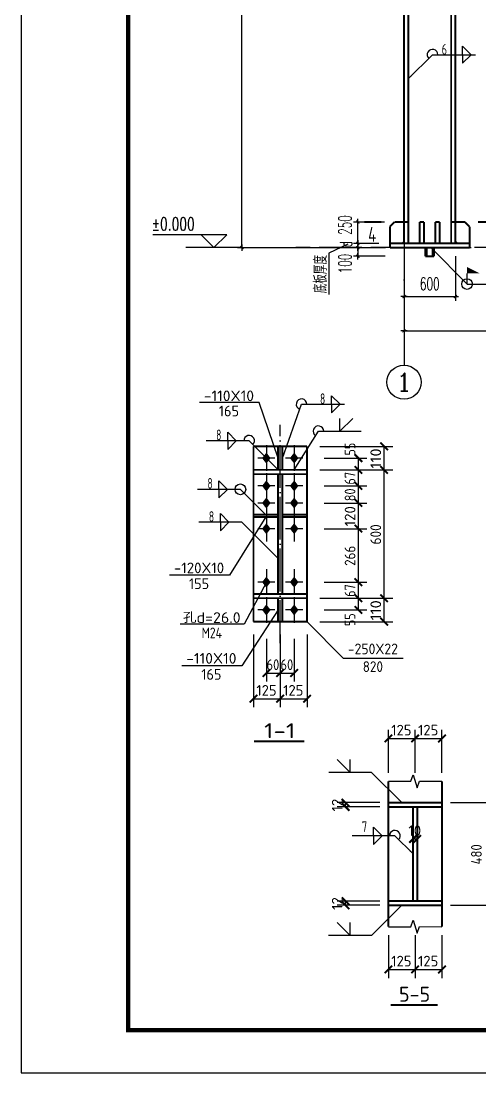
# Model space of a CAD drawing. Extents: x 14207793 to 14719554, y -1675802 to -1228715.
# Drawn here: x 14334617 to 14345333, y -1362692 to -1338099 of the extents above; entities that cross this region are included whole.
import ezdxf
from ezdxf.enums import TextEntityAlignment as Align

# ---------------------------------------------------------------- set-up
doc = ezdxf.new("R2010")
doc.units = 0
doc.header["$LTSCALE"] = 500
doc.header["$MEASUREMENT"] = 0
doc.linetypes.add('DOTE', pattern=[2.42, 2, -0.2, 0.02, -0.2])
doc.layers.get('0').update_dxf_attribs({"linetype": 'CONTINUOUS'})
doc.layers.get('DEFPOINTS').update_dxf_attribs({"color": 140, "linetype": 'CONTINUOUS'})
for name, color, linetype in [('10', 1, 'CONTINUOUS'), ('116', 1, 'CONTINUOUS'), ('14', 2, 'CONTINUOUS'), ('20', 2, 'CONTINUOUS'), ('AXIS', 3, 'CONTINUOUS'), ('AXIS_TEXT', 7, 'CONTINUOUS'), ('DIM_ELEV', 3, 'CONTINUOUS'), ('DOTE', 8, 'DOTE'), ('NOTE', 70, 'CONTINUOUS'), ('PUB_TEXT', 6, 'CONTINUOUS'), ('PUB_TITLE', 4, 'CONTINUOUS'), ('尺寸标注', 253, 'CONTINUOUS'), ('柱子', 3, 'CONTINUOUS'), ('焊缝标注', 253, 'CONTINUOUS'), ('编号标注', 253, 'CONTINUOUS'), ('螺栓孔标注', 7, 'CONTINUOUS'), ('钢板标注', 253, 'CONTINUOUS')]:
    doc.layers.add(name, color=color, linetype=linetype)
doc.styles.add('_TCH_AXIS', font='COMPLEX', dxfattribs={"bigfont": 'GBCBIG'})
doc.styles.add('_TCH_DIM', font='SIMPLEX', dxfattribs={"bigfont": 'GBCBIG'})
doc.styles.add('DIM_FONT', font='SIMPLEX.shx', dxfattribs={"width": 0.6})
doc.styles.get("Standard").update_dxf_attribs({"font": 'SYSZ.shx', "width": 0.75, "bigfont": 'SYFS.shx'})
doc.styles.add('TSSD_REIN', font='Tssdeng.shx', dxfattribs={"width": 0.65, "bigfont": 'hztxt.shx'})
doc.dimstyles.new('DIMN$0', dxfattribs={"dimtxt": 250, "dimasz": 0.8, "dimexe": 250, "dimexo": 300, "dimgap": 150, "dimtad": 1, "dimdec": 0, "dimzin": 0, "dimdsep": 46, "dimtxsty": 'DIM_FONT', "dimblk": '_DIMX', "dimcen": 0.09, "dimclrt": 7, "dimadec": 0, "dimazin": 0, "dimtfac": 1, "dimtdec": 0, "dimtix": 1, "dimtmove": 2, "dimatfit": 3, "dimldrblk": '_DIMX', "dimfxl": 0, "dimtolj": 1, "dimtzin": 0, "dimarcsym": 0})

# ---------------------------------------------------------------- blocks, each defined once
blk = doc.blocks.new('_DIMX')
blk.add_line((-150, 0), (150, 0))
at = {"const_width": 50}
blk.add_lwpolyline([(-70, -70), (70, 70)], dxfattribs=at)
blk = doc.blocks.new('*D1143')
at = {"layer": 'AXIS', "color": 3, "lineweight": -2}
for p, q in [((14342160, -1331798), (14339675, -1331798)), ((14339775, -1343397), (14339775, -1331798)), ((14342388, -1343398), (14339675, -1343398))]:
    blk.add_line(p, q, dxfattribs=at)
at = {"layer": 'DEFPOINTS', "color": 0}
for p in [(14339775, -1331798), (14342460, -1331798), (14342688, -1343398)]:
    blk.add_point(p, dxfattribs=at)
at = {"layer": 'AXIS', "color": 3, "lineweight": -2, "xscale": 0.5, "yscale": 0.5, "zscale": 0.5}
for p, rotation in [((14339775, -1331798), 90), ((14339775, -1343398), 270)]:
    blk.add_blockref('_DIMX', p, dxfattribs=dict(at, rotation=rotation))
at = {"layer": 'AXIS', "color": 7, "insert": (14339475, -1337598), "char_height": 300, "attachment_point": 5, "rotation": 90, "style": 'DIM_FONT'}
blk.add_mtext('\\A1;6500', dxfattribs=at)
blk = doc.blocks.new('*D1145')
at = {"layer": 'AXIS', "color": 3, "lineweight": -2}
for p, q in [((14343560, -1343677), (14343560, -1345443)), ((14376458, -1343698), (14376458, -1345443)), ((14343560, -1345343), (14376458, -1345343))]:
    blk.add_line(p, q, dxfattribs=at)
at = {"layer": 'DEFPOINTS', "color": 0}
for p in [(14343560, -1343377), (14376458, -1343398), (14376458, -1345343)]:
    blk.add_point(p, dxfattribs=at)
at = {"layer": 'AXIS', "color": 3, "lineweight": -2, "xscale": 0.5, "yscale": 0.5, "zscale": 0.5, "rotation": 180}
blk.add_blockref('_DIMX', (14343560, -1345343), dxfattribs=at)
at = {"layer": 'AXIS', "color": 3, "lineweight": -2, "xscale": 0.5, "yscale": 0.5, "zscale": 0.5}
blk.add_blockref('_DIMX', (14376458, -1345343), dxfattribs=at)
at = {"layer": 'AXIS', "color": 7, "insert": (14360009, -1345043), "char_height": 300, "attachment_point": 5, "style": 'DIM_FONT'}
blk.add_mtext('\\A1;30000', dxfattribs=at)
blk = doc.blocks.new('*D1146')
at = {"layer": 'AXIS', "color": 3, "lineweight": -2}
for p, q in [((14343560, -1343667), (14343560, -1344643)), ((14344760, -1343598), (14344760, -1344643)), ((14343560, -1344543), (14344759, -1344543))]:
    blk.add_line(p, q, dxfattribs=at)
at = {"layer": 'DEFPOINTS', "color": 0}
for p in [(14343560, -1343367, 200), (14344760, -1343298), (14344760, -1344543)]:
    blk.add_point(p, dxfattribs=at)
at = {"layer": 'AXIS', "color": 3, "lineweight": -2, "xscale": 0.5, "yscale": 0.5, "zscale": 0.5, "rotation": 180}
blk.add_blockref('_DIMX', (14343560, -1344543), dxfattribs=at)
at = {"layer": 'AXIS', "color": 3, "lineweight": -2, "xscale": 0.5, "yscale": 0.5, "zscale": 0.5}
blk.add_blockref('_DIMX', (14344760, -1344543), dxfattribs=at)
at = {"layer": 'AXIS', "color": 7, "insert": (14344160, -1344243), "char_height": 300, "attachment_point": 5, "style": 'DIM_FONT'}
blk.add_mtext('\\A1;600', dxfattribs=at)
blk = doc.blocks.new('*D1151')
at = {"layer": 'AXIS', "color": 3, "lineweight": -2}
for p, q in [((14343102, -1342798), (14342382, -1342798)), ((14342482, -1343297), (14342482, -1342798)), ((14342972, -1343298), (14342382, -1343298))]:
    blk.add_line(p, q, dxfattribs=at)
at = {"layer": 'DEFPOINTS', "color": 0}
for p in [(14342482, -1342798), (14343402, -1342798), (14343272, -1343298)]:
    blk.add_point(p, dxfattribs=at)
at = {"layer": 'AXIS', "color": 3, "lineweight": -2, "xscale": 0.5, "yscale": 0.5, "zscale": 0.5}
for p, rotation in [((14342482, -1342798), 90), ((14342482, -1343298), 270)]:
    blk.add_blockref('_DIMX', p, dxfattribs=dict(at, rotation=rotation))
at = {"layer": 'AXIS', "color": 7, "insert": (14342182, -1342868), "char_height": 300, "attachment_point": 5, "rotation": 90, "style": 'DIM_FONT'}
blk.add_mtext('\\A1;250', dxfattribs=at)
blk = doc.blocks.new('*D1152')
at = {"layer": 'AXIS', "color": 3, "lineweight": -2}
for p, q in [((14342972, -1343298), (14342382, -1343298)), ((14342972, -1343398), (14342382, -1343398)), ((14342482, -1343297), (14342482, -1343297)), ((14342482, -1343298), (14342482, -1343398)), ((14342482, -1343398), (14342482, -1343399))]:
    blk.add_line(p, q, dxfattribs=at)
at = {"layer": 'DEFPOINTS', "color": 0}
for p in [(14342482, -1343398), (14343272, -1343298), (14343272, -1343398)]:
    blk.add_point(p, dxfattribs=at)
at = {"layer": 'AXIS', "color": 3, "lineweight": -2, "xscale": 0.5, "yscale": 0.5, "zscale": 0.5}
for p, rotation in [((14342482, -1343298), 270), ((14342482, -1343398), 90)]:
    blk.add_blockref('_DIMX', p, dxfattribs=dict(at, rotation=rotation))
at = {"layer": 'AXIS', "color": 7, "insert": (14342207, -1343316), "char_height": 300, "attachment_point": 5, "rotation": 90, "style": 'TSSD_REIN'}
blk.add_mtext('\\A1;d', dxfattribs=at)
blk = doc.blocks.new('*D1153')
at = {"layer": 'AXIS', "color": 3, "lineweight": -2}
for p, q in [((14343130, -1343398), (14342382, -1343398)), ((14342482, -1343397), (14342482, -1343397)), ((14342482, -1343398), (14342482, -1343598)), ((14343122, -1343598), (14342382, -1343598)), ((14342482, -1343598), (14342482, -1343599))]:
    blk.add_line(p, q, dxfattribs=at)
at = {"layer": 'DEFPOINTS', "color": 0}
for p in [(14343430, -1343398, -1186), (14342482, -1343598), (14343422, -1343598, -1186)]:
    blk.add_point(p, dxfattribs=at)
at = {"layer": 'AXIS', "color": 3, "lineweight": -2, "xscale": 0.5, "yscale": 0.5, "zscale": 0.5}
for p, rotation in [((14342482, -1343398), 270), ((14342482, -1343598), 90)]:
    blk.add_blockref('_DIMX', p, dxfattribs=dict(at, rotation=rotation))
at = {"layer": 'AXIS', "color": 7, "insert": (14342182, -1343770), "char_height": 300, "attachment_point": 5, "rotation": 90, "style": 'DIM_FONT'}
blk.add_mtext('\\A1;100', dxfattribs=at)

msp = doc.modelspace()

# ---------------------------------------------------------------- linework, layer by layer
at = {"layer": '10', "color": 253}
for p, q in [((14340345, -1348017.5), (14340345, -1348617.5)), ((14340995, -1348017.5), (14340995, -1348617.5)), ((14340545, -1348317.5), (14340145, -1348317.5)), ((14341195, -1348317.5), (14340795, -1348317.5)), ((14340345, -1348667.5), (14340345, -1349267.5)), ((14340995, -1348667.5), (14340995, -1349267.5)), ((14340545, -1348967.5), (14340145, -1348967.5)), ((14340345, -1349067.5), (14340345, -1349667.5)), ((14341195, -1348967.5), (14340795, -1348967.5)), ((14340995, -1349067.5), (14340995, -1349667.5)), ((14340545, -1349367.5), (14340145, -1349367.5)), ((14341195, -1349367.5), (14340795, -1349367.5)), ((14340345, -1349667.5), (14340345, -1350267.5)), ((14340995, -1349667.5), (14340995, -1350267.5)), ((14340545, -1349967.5), (14340145, -1349967.5)), ((14341195, -1349967.5), (14340795, -1349967.5)), ((14340345, -1350917.5), (14340345, -1351517.5)), ((14340995, -1350917.5), (14340995, -1351517.5)), ((14340545, -1351217.5), (14340145, -1351217.5)), ((14341195, -1351217.5), (14340795, -1351217.5)), ((14340345, -1351567.5), (14340345, -1352167.5)), ((14340995, -1351567.5), (14340995, -1352167.5)), ((14340545, -1351867.5), (14340145, -1351867.5)), ((14341195, -1351867.5), (14340795, -1351867.5))]:
    msp.add_line(p, q, dxfattribs=at)
at = {"layer": '10', "const_width": 45}
for points in [[(14342630, -1342797.54), (14343030, -1342797.54)], [(14345690, -1342797.54), (14345290, -1342797.54)], [(14340057.5, -1354937.5), (14341235, -1354937.5)], [(14343247.5, -1361102.5), (14344347.5, -1361102.5)]]:
    msp.add_lwpolyline(points, dxfattribs=at)
at = {"layer": '10', "color": 3, "const_width": 45}
for points in [[(14340045, -1348592.5), (14340045, -1348692.5)], [(14341295, -1348592.5), (14340045, -1348592.5)], [(14340045, -1348692.5), (14341295, -1348692.5)], [(14340620, -1351492.5), (14340620, -1348692.5)], [(14340720, -1351492.5), (14340720, -1348692.5)], [(14341295, -1348692.5), (14341295, -1348592.5)], [(14340045, -1351492.5), (14340045, -1351592.5)], [(14341295, -1351492.5), (14340045, -1351492.5)], [(14340045, -1351592.5), (14341295, -1351592.5)], [(14341295, -1351592.5), (14341295, -1351492.5)]]:
    msp.add_lwpolyline(points, dxfattribs=at)
at = {"layer": '10'}
for points in [[(14340345, -1348187.5), (14340245, -1348317.5), (14340445, -1348317.5), (14340345, -1348447.5)], [(14340995, -1348187.5), (14340895, -1348317.5), (14341095, -1348317.5), (14340995, -1348447.5)], [(14340345, -1348837.5), (14340245, -1348967.5), (14340445, -1348967.5), (14340345, -1349097.5)], [(14340995, -1348837.5), (14340895, -1348967.5), (14341095, -1348967.5), (14340995, -1349097.5)], [(14340345, -1349237.5), (14340245, -1349367.5), (14340445, -1349367.5), (14340345, -1349497.5)], [(14340995, -1349237.5), (14340895, -1349367.5), (14341095, -1349367.5), (14340995, -1349497.5)], [(14340345, -1349837.5), (14340245, -1349967.5), (14340445, -1349967.5), (14340345, -1350097.5)], [(14340995, -1349837.5), (14340895, -1349967.5), (14341095, -1349967.5), (14340995, -1350097.5)], [(14340345, -1351087.5), (14340245, -1351217.5), (14340445, -1351217.5), (14340345, -1351347.5)], [(14340995, -1351087.5), (14340895, -1351217.5), (14341095, -1351217.5), (14340995, -1351347.5)], [(14340345, -1351737.5), (14340245, -1351867.5), (14340445, -1351867.5), (14340345, -1351997.5)], [(14340995, -1351737.5), (14340895, -1351867.5), (14341095, -1351867.5), (14340995, -1351997.5)]]:
    msp.add_solid(points, dxfattribs=at)
at = {"layer": '116', "const_width": 45}
for points in [[(14344060, -1343397.54), (14344060, -1343597.54)], [(14344090, -1343397.54), (14344090, -1343597.54)], [(14344230, -1343397.54), (14344230, -1343597.54)], [(14344260, -1343397.54), (14344260, -1343597.54)], [(14344060, -1343597.54), (14344260, -1343597.54)]]:
    msp.add_lwpolyline(points, dxfattribs=at)
at = {"layer": '14', "const_width": 45}
for points in [[(14343230, -1342907.54), (14343340, -1342797.54)], [(14343340, -1342797.54), (14343560, -1342797.54)], [(14343560, -1342797.54), (14343660, -1342797.54)], [(14343560, -1343297.54), (14343560, -1342797.54)], [(14343560, -1342797.54), (14343560, -1343257.54)], [(14343660, -1342797.54), (14343660, -1343297.54)], [(14343926.67, -1342797.54), (14344026.67, -1342797.54)], [(14343926.67, -1343297.54), (14343926.67, -1342797.54)], [(14344026.67, -1342797.54), (14344026.67, -1343297.54)], [(14344293.33, -1342797.54), (14344393.33, -1342797.54)], [(14344293.33, -1343297.54), (14344293.33, -1342797.54)], [(14344393.33, -1342797.54), (14344393.33, -1343297.54)], [(14344660, -1342797.54), (14344760, -1342797.54)], [(14344660, -1343297.54), (14344660, -1342797.54)], [(14344760, -1342797.54), (14344760, -1343297.54)], [(14344980, -1342797.54), (14344760, -1342797.54)], [(14344760, -1342797.54), (14344760, -1343257.54)], [(14345090, -1342907.54), (14344980, -1342797.54)], [(14343230, -1343297.54), (14343230, -1342907.54)], [(14345090, -1343297.54), (14345090, -1342907.54)], [(14343520, -1343297.54), (14343230, -1343297.54)], [(14343230, -1343297.54), (14345090, -1343297.54)], [(14343230, -1343397.54), (14343230, -1343297.54)], [(14343560, -1343257.54), (14343520, -1343297.54)], [(14343660, -1343297.54), (14343560, -1343297.54)], [(14344026.67, -1343297.54), (14343926.67, -1343297.54)], [(14344393.33, -1343297.54), (14344293.33, -1343297.54)], [(14344760, -1343297.54), (14344660, -1343297.54)], [(14344760, -1343257.54), (14344800, -1343297.54)], [(14344800, -1343297.54), (14345090, -1343297.54)], [(14345090, -1343297.54), (14345090, -1343397.54)], [(14345090, -1343397.54), (14343230, -1343397.54)]]:
    msp.add_lwpolyline(points, dxfattribs=at)
at = {"layer": '20', "const_width": 45}
for points in [[(14340045, -1348042.5), (14340045, -1352142.5)], [(14341295, -1348042.5), (14340045, -1348042.5)], [(14340620, -1348042.5), (14340620, -1348592.5)], [(14340720, -1348042.5), (14340620, -1348042.5)], [(14340720, -1348592.5), (14340720, -1348042.5)], [(14341295, -1352142.5), (14341295, -1348042.5)], [(14340620, -1348592.5), (14340720, -1348592.5)], [(14340045, -1349642.5), (14340045, -1349692.5)], [(14340620, -1349642.5), (14340045, -1349642.5)], [(14340045, -1349692.5), (14340620, -1349692.5)], [(14340620, -1349692.5), (14340620, -1349642.5)], [(14340720, -1349692.5), (14340720, -1349642.5)], [(14340720, -1349642.5), (14341295, -1349642.5)], [(14341295, -1349692.5), (14340720, -1349692.5)], [(14341295, -1349642.5), (14341295, -1349692.5)], [(14340620, -1352142.5), (14340620, -1351592.5)], [(14340620, -1351592.5), (14340720, -1351592.5)], [(14340720, -1351592.5), (14340720, -1352142.5)], [(14340045, -1352142.5), (14341295, -1352142.5)], [(14340720, -1352142.5), (14340620, -1352142.5)]]:
    msp.add_lwpolyline(points, dxfattribs=at)
at = {"layer": 'AXIS'}
msp.add_line((14343560, -1343998.42, -14.07), (14343560, -1346142.93), dxfattribs=at)
msp.add_circle((14343560, -1346542.93), 400, dxfattribs=at)
at = {"layer": 'DIM_ELEV'}
for p, q in [((14339421.2, -1343097.05), (14337695.2, -1343097.05)), ((14339121.2, -1343397.05), (14338821.2, -1343097.05)), ((14339121.2, -1343397.05), (14339421.2, -1343097.05)), ((14339775.22, -1343397.05), (14338467.17, -1343397.05))]:
    msp.add_line(p, q, dxfattribs=at)
at = {"layer": 'DOTE'}
for p, q in [((14343560, -1324897.54), (14343560, -1344797.53)), ((14376458.39, -1343397.55), (14341031.36, -1343397.55)), ((14340670, -1352642.5), (14340670, -1347542.5))]:
    msp.add_line(p, q, dxfattribs=at)
at = {"layer": 'NOTE'}
msp.add_lwpolyline([(14342244.21, -1343315.67), (14341807.49, -1343525.04), (14341807.49, -1344490.04)], dxfattribs=at)
at = {"layer": 'PUB_TITLE'}
msp.add_lwpolyline([(14334617.5, -1362692.5), (14394017.5, -1362692.5), (14394017.5, -1320692.5), (14334617.5, -1320692.5)], close=True, dxfattribs=at)
at = {"layer": 'PUB_TITLE', "const_width": 100}
msp.add_lwpolyline([(14337117.5, -1361692.5), (14393017.5, -1361692.5), (14393017.5, -1321692.5), (14337117.5, -1321692.5)], close=True, dxfattribs=at)
at = {"layer": '尺寸标注'}
for p, q in [((14341595, -1348042.5), (14343295, -1348042.5)), ((14343095, -1348592.5), (14343095, -1348042.5)), ((14341695, -1348317.5), (14342695, -1348317.5)), ((14342495, -1348592.5), (14342495, -1348317.5)), ((14341595, -1348592.5), (14343295, -1348592.5)), ((14341595, -1348592.5), (14343295, -1348592.5)), ((14341695, -1348592.5), (14342695, -1348592.5)), ((14341695, -1348592.5), (14342695, -1348592.5)), ((14342495, -1348967.5), (14342495, -1348592.5)), ((14343095, -1351592.5), (14343095, -1348592.5)), ((14341695, -1348967.5), (14342695, -1348967.5)), ((14341695, -1348967.5), (14342695, -1348967.5)), ((14342495, -1349367.5), (14342495, -1348967.5)), ((14341695, -1349367.5), (14342695, -1349367.5)), ((14341695, -1349367.5), (14342695, -1349367.5)), ((14342495, -1349967.5), (14342495, -1349367.5)), ((14341695, -1349967.5), (14342695, -1349967.5)), ((14341695, -1349967.5), (14342695, -1349967.5)), ((14342495, -1351217.5), (14342495, -1349967.5)), ((14341695, -1351217.5), (14342695, -1351217.5)), ((14341695, -1351217.5), (14342695, -1351217.5)), ((14342495, -1351592.5), (14342495, -1351217.5)), ((14341595, -1351592.5), (14343295, -1351592.5)), ((14341595, -1351592.5), (14343295, -1351592.5)), ((14341695, -1351592.5), (14342695, -1351592.5)), ((14341695, -1351592.5), (14342695, -1351592.5)), ((14342495, -1351867.5), (14342495, -1351592.5)), ((14343095, -1352142.5), (14343095, -1351592.5)), ((14341695, -1351867.5), (14342695, -1351867.5)), ((14341595, -1352142.5), (14343295, -1352142.5)), ((14340045, -1352442.5), (14340045, -1354142.5)), ((14340345, -1352542.5), (14340345, -1353542.5)), ((14340670, -1352442.5), (14340670, -1354142.5)), ((14340670, -1352442.5), (14340670, -1354142.5)), ((14340670, -1352542.5), (14340670, -1353542.5)), ((14340670, -1352542.5), (14340670, -1353542.5)), ((14340995, -1352542.5), (14340995, -1353542.5)), ((14341295, -1352442.5), (14341295, -1354142.5)), ((14340345, -1353342.5), (14340670, -1353342.5)), ((14340670, -1353342.5), (14340995, -1353342.5)), ((14340045, -1353942.5), (14340670, -1353942.5)), ((14340670, -1353942.5), (14341295, -1353942.5)), ((14343195, -1355672.5), (14343195, -1354672.5)), ((14343820, -1355672.5), (14343820, -1354672.5)), ((14343820, -1355672.5), (14343820, -1354672.5)), ((14344445, -1355672.5), (14344445, -1354672.5)), ((14343195, -1354872.5), (14343820, -1354872.5)), ((14343820, -1354872.5), (14344445, -1354872.5)), ((14343720, -1355872.5), (14343770, -1355718.62)), ((14343770, -1355718.62), (14343869.76, -1356025.47)), ((14343195, -1355872.5), (14343720, -1355872.5)), ((14343869.76, -1356025.47), (14343920, -1355871.66)), ((14343920, -1355871.66), (14344445, -1355872.5)), ((14342995, -1356372.5), (14341995, -1356372.5)), ((14342995, -1356472.5), (14341995, -1356472.5)), ((14342195, -1356472.5), (14342195, -1356372.5)), ((14344645, -1356372.5), (14345645, -1356372.5)), ((14343770, -1357212.5), (14343770, -1357422.5)), ((14343770, -1357222.5), (14343870, -1357222.5)), ((14343870, -1357212.5), (14343870, -1357422.5)), ((14342995, -1358672.5), (14341995, -1358672.5)), ((14342995, -1358772.5), (14341995, -1358772.5)), ((14342195, -1358772.5), (14342195, -1358672.5)), ((14344645, -1358772.5), (14345645, -1358772.5)), ((14343195, -1359272.5), (14343720, -1359272.5)), ((14343720, -1359272.5), (14343770, -1359118.62)), ((14343770, -1359118.62), (14343869.76, -1359425.47)), ((14343869.76, -1359425.47), (14343920, -1359271.66)), ((14343920, -1359271.66), (14344445, -1359272.5)), ((14343195, -1359472.5), (14343195, -1360472.5)), ((14343820, -1359472.5), (14343820, -1360472.5)), ((14343820, -1359472.5), (14343820, -1360472.5)), ((14344445, -1359472.5), (14344445, -1360472.5)), ((14343195, -1360272.5), (14343820, -1360272.5)), ((14343820, -1360272.5), (14344445, -1360272.5))]:
    msp.add_line(p, q, dxfattribs=at)
at = {"layer": '尺寸标注', "const_width": 45}
for points in [[(14343006.61, -1347954.11), (14343183.39, -1348130.89)], [(14342406.61, -1348229.11), (14342583.39, -1348405.89)], [(14342406.61, -1348504.11), (14342583.39, -1348680.89)], [(14342406.61, -1348504.11), (14342583.39, -1348680.89)], [(14343006.61, -1348504.11), (14343183.39, -1348680.89)], [(14343006.61, -1348504.11), (14343183.39, -1348680.89)], [(14342406.61, -1348879.11), (14342583.39, -1349055.89)], [(14342406.61, -1348879.11), (14342583.39, -1349055.89)], [(14342406.61, -1349279.11), (14342583.39, -1349455.89)], [(14342406.61, -1349279.11), (14342583.39, -1349455.89)], [(14342406.61, -1349879.11), (14342583.39, -1350055.89)], [(14342406.61, -1349879.11), (14342583.39, -1350055.89)], [(14342406.61, -1351129.11), (14342583.39, -1351305.89)], [(14342406.61, -1351129.11), (14342583.39, -1351305.89)], [(14342406.61, -1351504.11), (14342583.39, -1351680.89)], [(14342406.61, -1351504.11), (14342583.39, -1351680.89)], [(14343006.61, -1351504.11), (14343183.39, -1351680.89)], [(14343006.61, -1351504.11), (14343183.39, -1351680.89)], [(14342406.61, -1351779.11), (14342583.39, -1351955.89)], [(14343006.61, -1352054.11), (14343183.39, -1352230.89)], [(14340256.61, -1353430.89), (14340433.39, -1353254.11)], [(14340581.61, -1353430.89), (14340758.39, -1353254.11)], [(14340581.61, -1353430.89), (14340758.39, -1353254.11)], [(14340906.61, -1353430.89), (14341083.39, -1353254.11)], [(14339956.61, -1354030.89), (14340133.39, -1353854.11)], [(14340581.61, -1354030.89), (14340758.39, -1353854.11)], [(14340581.61, -1354030.89), (14340758.39, -1353854.11)], [(14341206.61, -1354030.89), (14341383.39, -1353854.11)], [(14343106.62, -1354960.89), (14343283.39, -1354784.11)], [(14343731.62, -1354960.89), (14343908.39, -1354784.11)], [(14343731.62, -1354960.89), (14343908.39, -1354784.11)], [(14344356.62, -1354960.89), (14344533.39, -1354784.11)], [(14342106.62, -1356284.11), (14342283.39, -1356460.89)], [(14342106.62, -1356384.11), (14342283.39, -1356560.89)], [(14343681.62, -1357310.89), (14343858.39, -1357134.11)], [(14343781.62, -1357310.89), (14343958.39, -1357134.11)], [(14342106.62, -1358584.11), (14342283.39, -1358760.89)], [(14342106.62, -1358684.11), (14342283.39, -1358860.89)], [(14343106.62, -1360360.89), (14343283.39, -1360184.11)], [(14343731.62, -1360360.89), (14343908.39, -1360184.11)], [(14343731.62, -1360360.89), (14343908.39, -1360184.11)], [(14344356.62, -1360360.89), (14344533.39, -1360184.11)]]:
    msp.add_lwpolyline(points, dxfattribs=at)
at = {"layer": '尺寸标注', "color": 3, "const_width": 45}
for points in [[(14343195, -1359272.5), (14343195, -1355872.5)], [(14344445, -1359272.5), (14344445, -1355872.5)]]:
    msp.add_lwpolyline(points, dxfattribs=at)
at = {"layer": '柱子', "const_width": 45}
for points in [[(14343560, -1343297.54), (14343560, -1331797.54)], [(14343660, -1343297.54), (14343660, -1331797.54)], [(14344660, -1343297.54), (14344660, -1331797.54)], [(14344760, -1343297.54), (14344760, -1331797.54)]]:
    msp.add_lwpolyline(points, dxfattribs=at)
at = {"layer": '焊缝标注'}
for p, q in [((14344925.91, -1338885.85), (14344925.91, -1338685.85)), ((14344925.91, -1338685.85), (14345125.91, -1338885.85)), ((14343660, -1339451.31), (14344225.91, -1338885.85)), ((14344225.91, -1338885.85), (14345225.91, -1338885.85)), ((14344925.91, -1338885.85), (14344925.91, -1339085.85)), ((14344925.91, -1339085.85), (14345125.91, -1338885.85)), ((14344185, -1343397.54), (14345031.16, -1344248.43)), ((14345031.16, -1344248.43), (14345031.16, -1343998.43)), ((14345031.16, -1344248.43), (14346031.16, -1344248.43)), ((14341868.53, -1347059.26), (14341868.53, -1346859.26)), ((14341868.53, -1346859.26), (14342068.53, -1347059.26)), ((14340720, -1348317.5), (14341168.53, -1347059.26)), ((14341168.53, -1347059.26), (14342168.53, -1347059.26)), ((14341868.53, -1347059.26), (14341868.53, -1347259.26)), ((14341868.53, -1347259.26), (14342068.53, -1347059.26)), ((14342062.37, -1347690.24), (14342362.37, -1347390.24)), ((14342062.37, -1347690.24), (14342062.37, -1347390.24)), ((14339441.99, -1347912.87), (14339441.99, -1347712.87)), ((14339641.99, -1347912.87), (14339441.99, -1347712.87)), ((14340995, -1348592.5), (14341562.37, -1347690.24)), ((14341562.37, -1347690.24), (14342562.37, -1347690.24)), ((14339941.99, -1347912.87), (14338941.99, -1347912.87)), ((14339441.99, -1347912.87), (14339441.99, -1348112.87)), ((14339641.99, -1347912.87), (14339441.99, -1348112.87)), ((14340620, -1348592.5), (14339941.99, -1347912.87)), ((14339239.24, -1349047.82), (14339239.24, -1348847.82)), ((14339439.24, -1349047.82), (14339239.24, -1348847.82)), ((14339739.24, -1349047.82), (14338739.24, -1349047.82)), ((14339239.24, -1349047.82), (14339239.24, -1349247.82)), ((14339439.24, -1349047.82), (14339239.24, -1349247.82)), ((14340332.5, -1349642.5), (14339739.24, -1349047.82)), ((14339272.49, -1349815.46), (14339272.49, -1349615.46)), ((14339472.49, -1349815.46), (14339272.49, -1349615.46)), ((14339772.49, -1349815.46), (14338772.49, -1349815.46)), ((14339272.49, -1349815.46), (14339272.49, -1350015.46)), ((14339472.49, -1349815.46), (14339272.49, -1350015.46)), ((14340620, -1350665), (14339772.49, -1349815.46)), ((14342301.24, -1355664.55), (14342001.24, -1355364.55)), ((14342301.24, -1355664.55), (14342301.24, -1355364.55)), ((14342801.24, -1355664.55), (14341801.24, -1355664.55)), ((14343507.5, -1356372.5), (14342801.24, -1355664.55)), ((14342846.25, -1357147.73), (14342846.25, -1356947.73)), ((14343046.25, -1357147.73), (14342846.25, -1356947.73)), ((14343346.25, -1357147.73), (14342346.25, -1357147.73)), ((14342846.25, -1357147.73), (14342846.25, -1357347.73)), ((14343046.25, -1357147.73), (14342846.25, -1357347.73)), ((14343770, -1357572.5), (14343346.25, -1357147.73)), ((14343507.5, -1358772.5), (14342798.99, -1359478.2)), ((14342298.99, -1359478.2), (14341998.99, -1359178.2)), ((14342298.99, -1359478.2), (14342298.99, -1359178.2)), ((14342798.99, -1359478.2), (14341798.99, -1359478.2))]:
    msp.add_line(p, q, dxfattribs=at)
for centre in [(14345031.16, -1344248.43), (14339739.24, -1349047.82)]:
    msp.add_circle(centre, 125, dxfattribs=at)
for centre, start, end in [((14344225.91, -1338885.85), 0, 224.977194), ((14341168.53, -1347059.26), 0, 250.380103), ((14341562.37, -1347690.24), 0, 237.837073), ((14339941.99, -1347912.87), 314.931548, 180.000005), ((14343346.25, -1357147.73), 314.931548, 180.000005)]:
    msp.add_arc(centre, 125, start, end, dxfattribs=at)
for points in [[(14343660, -1339451.31), (14343741.34, -1339391.24), (14343720.14, -1339370.02)], [(14345031.16, -1343998.43), (14345331.16, -1343998.43), (14345031.16, -1343848.43)], [(14340720, -1348317.5), (14340767.71, -1348228.34), (14340739.45, -1348218.27)], [(14340620, -1348592.5), (14340559.99, -1348511.11), (14340538.75, -1348532.3)], [(14340995, -1348592.5), (14341060.93, -1348515.83), (14341035.53, -1348499.86)], [(14340332.5, -1349642.5), (14340272.49, -1349561.11), (14340251.25, -1349582.3)], [(14340620, -1350665), (14340559.99, -1350583.61), (14340538.75, -1350604.8)], [(14343507.5, -1356372.5), (14343447.49, -1356291.11), (14343426.26, -1356312.3)], [(14343770, -1357572.5), (14343709.99, -1357491.11), (14343688.76, -1357512.3)], [(14343507.5, -1358772.5), (14343426.06, -1358832.44), (14343447.24, -1358853.7)]]:
    msp.add_solid(points, dxfattribs=at)
at = {"layer": '编号标注', "const_width": 10}
msp.add_lwpolyline([(14340050, -1350092.5, 1), (14340040, -1350092.5, 1), (14340050, -1350092.5, 1)], format="xyb", dxfattribs=at)
at = {"layer": '编号标注', "color": 2, "const_width": 45}
for points in [[(14343195, -1356472.5), (14343195, -1356372.5)], [(14343195, -1356372.5), (14344445, -1356372.5)], [(14344445, -1356472.5), (14343195, -1356472.5)], [(14343770, -1356472.5), (14343770, -1358672.5)], [(14343870, -1356472.5), (14343770, -1356472.5)], [(14343870, -1358672.5), (14343870, -1356472.5)], [(14344445, -1356372.5), (14344445, -1356472.5)], [(14343195, -1358672.5), (14343195, -1358772.5)], [(14344445, -1358672.5), (14343195, -1358672.5)], [(14343195, -1358772.5), (14344445, -1358772.5)], [(14343770, -1358672.5), (14343870, -1358672.5)], [(14344445, -1358772.5), (14344445, -1358672.5)]]:
    msp.add_lwpolyline(points, dxfattribs=at)
at = {"layer": '螺栓孔标注'}
for p, q in [((14340345, -1351217.5), (14339829.89, -1352203.42)), ((14339829.89, -1352203.42), (14338329.89, -1352203.42))]:
    msp.add_line(p, q, dxfattribs=at)
at = {"layer": '螺栓孔标注', "const_width": 10}
msp.add_lwpolyline([(14340350, -1351217.5, 1), (14340340, -1351217.5, 1), (14340350, -1351217.5, 1)], format="xyb", dxfattribs=at)
at = {"layer": '钢板标注'}
for p, q in [((14340180.33, -1347016.43), (14338780.33, -1347016.43)), ((14340620, -1348317.5), (14340180.33, -1347016.43)), ((14340332.5, -1349692.5), (14339482.28, -1351054.34)), ((14339482.28, -1351054.34), (14338082.28, -1351054.34)), ((14340620, -1351867.5), (14339769.78, -1353174.34)), ((14341295, -1352142.5), (14342141.16, -1352993.39)), ((14342141.16, -1352993.39), (14343541.16, -1352993.39)), ((14339769.78, -1353174.34), (14338369.78, -1353174.34))]:
    msp.add_line(p, q, dxfattribs=at)
at = {"layer": '钢板标注', "const_width": 10}
for points in [[(14340625, -1348317.5, 1), (14340615, -1348317.5, 1), (14340625, -1348317.5, 1)], [(14340337.5, -1349692.5, 1), (14340327.5, -1349692.5, 1), (14340337.5, -1349692.5, 1)], [(14340625, -1351867.5, 1), (14340615, -1351867.5, 1), (14340625, -1351867.5, 1)], [(14341300, -1352142.5, 1), (14341290, -1352142.5, 1), (14341300, -1352142.5, 1)]]:
    msp.add_lwpolyline(points, format="xyb", dxfattribs=at)

# ---------------------------------------------------------------- texts
at = {"layer": '10'}
for s, width, p, p2 in [('4', 0.756, (14342722, -1343262.04), (14342911, -1343262.04)), ('1-1', 0.930638, (14340292, -1354864.5), (14341021, -1354864.5)), ('5-5', 0.729004, (14343442, -1361027), (14344171, -1361027))]:
    msp.add_text(s, height=350, dxfattribs=dict(at, width=width)).set_placement(p, p2, align=Align.FIT)
at = {"layer": 'AXIS_TEXT', "style": '_TCH_AXIS', "width": 2}
msp.add_text('1', height=425.18, dxfattribs=at).set_placement((14343377.78, -1346755.52), (14343742.22, -1346755.52), align=Align.FIT)
at = {"layer": 'NOTE', "style": 'TSSD_REIN', "width": 0.65}
msp.add_text('底板厚度', height=300, rotation=90, dxfattribs=at).set_placement((14341759.99, -1344464.43, 200))
at = {"layer": 'PUB_TEXT', "style": '_TCH_DIM', "width": 0.705882}
msp.add_text('%%P0.000', height=297.5, dxfattribs=at).set_placement((14337665.2, -1342992.05))
at = {"layer": '尺寸标注'}
for s, width, p, p2 in [('55', 0.735, (14342425, -1348256.25), (14342425, -1347958.75)), ('110', 0.862826, (14343025, -1348562.5), (14343025, -1348090)), ('67', 0.735, (14342425, -1348937.5), (14342425, -1348640)), ('80', 0.735, (14342425, -1349325), (14342425, -1349027.5)), ('120', 0.7938, (14342425, -1349912.5), (14342425, -1349440)), ('600', 0.735, (14343025, -1350337.5), (14343025, -1349865)), ('266', 0.748868, (14342425, -1350837.5), (14342425, -1350365)), ('67', 0.735, (14342425, -1351562.5), (14342425, -1351265)), ('110', 0.862827, (14343025, -1352112.5), (14343025, -1351640)), ('55', 0.735001, (14342425, -1352243.75), (14342425, -1351946.25)), ('12', 0.833, (14342125, -1356580), (14342125, -1356282.5)), ('480', 0.735, (14345375, -1357817.5), (14345375, -1357345)), ('12', 0.833, (14342125, -1358880), (14342125, -1358582.5))]:
    msp.add_text(s, height=250, rotation=90, dxfattribs=dict(at, width=width)).set_placement(p, p2, align=Align.FIT)
for s, width, p, p2 in [('60', 0.735001, (14340350, -1353272.5), (14340647.5, -1353272.5)), ('60', 0.735001, (14340675, -1353272.5), (14340972.5, -1353272.5)), ('125', 0.7938, (14340112.5, -1353872.5), (14340585, -1353872.5)), ('125', 0.7938, (14340737.5, -1353872.5), (14341210, -1353872.5)), ('125', 0.793806, (14343262.5, -1354802.5), (14343735, -1354802.5)), ('125', 0.793806, (14343887.5, -1354802.5), (14344360, -1354802.5)), ('10', 0.83301, (14343662.5, -1357152.5), (14343960, -1357152.5)), ('125', 0.793806, (14343262.5, -1360202.5), (14343735, -1360202.5)), ('125', 0.793806, (14343887.5, -1360202.5), (14344360, -1360202.5))]:
    msp.add_text(s, height=250, dxfattribs=dict(at, width=width)).set_placement(p, p2, align=Align.FIT)
at = {"layer": '焊缝标注'}
for s, width, p, p2 in [('6', 0.791537, (14344440.91, -1338885.85), (14344563.41, -1338885.85)), ('8', 0.734999, (14341598.53, -1347054.26), (14341721.03, -1347054.26)), ('8', 0.735, (14339171.99, -1347900.37), (14339294.49, -1347900.37)), ('8', 0.735, (14338969.24, -1349032.82), (14339091.74, -1349032.82)), ('8', 0.735, (14339002.49, -1349807.96), (14339124.99, -1349807.96)), ('7', 0.734985, (14342576.25, -1357057.73), (14342698.74, -1357057.73))]:
    msp.add_text(s, height=250, dxfattribs=dict(at, width=width)).set_placement(p, p2, align=Align.FIT)
at = {"layer": '螺栓孔标注'}
for s, width, p, p2 in [('孔d=26.0', 0.842187, (14338397.39, -1352170.92), (14339744.89, -1352170.92)), ('M24', 0.672712, (14338834.89, -1352528.42), (14339307.39, -1352528.42))]:
    msp.add_text(s, height=250, dxfattribs=dict(at, width=width)).set_placement(p, p2, align=Align.FIT)
at = {"layer": '钢板标注'}
for s, width, p, p2 in [('-110X10', 0.769453, (14338885.33, -1346986.43), (14340057.83, -1346986.43)), ('165', 0.7938, (14339235.33, -1347341.43), (14339707.83, -1347341.43)), ('-120X10', 0.746136, (14338187.28, -1351009.34), (14339359.78, -1351009.34)), ('155', 0.7938, (14338537.28, -1351379.34), (14339009.78, -1351379.34)), ('-110X10', 0.769453, (14338474.78, -1353124.34), (14339647.28, -1353124.34)), ('-250X22', 0.7035, (14342246.16, -1352903.39), (14343418.66, -1352903.39)), ('820', 0.735, (14342596.16, -1353318.39), (14343068.66, -1353318.39)), ('165', 0.7938, (14338824.78, -1353499.34), (14339297.28, -1353499.34))]:
    msp.add_text(s, height=250, dxfattribs=dict(at, width=width)).set_placement(p, p2, align=Align.FIT)

# ---------------------------------------------------------------- dimensions: what is measured, and where the dimension line sits
at = {"layer": 'AXIS'}
dim = msp.add_linear_dim(base=(14339775.22, -1331797.54), p1=(14342687.5, -1343397.55), p2=(14342460, -1331797.54), angle=90, text='6500', dimstyle='DIMN$0', override={"dimtxt": 300, "dimasz": 0.5, "dimexe": 100, "dimdle": 0.6, "dimclrd": 3, "dimclre": 3, "dimtfac": 3.036}, dxfattribs=at)
dim.commit()
dim.dimension.update_dxf_attribs({"geometry": '*D1143', "text_midpoint": (14339475.22, -1337597.55)})
for base, p1, p2, text, override, picture, middle in [((14342482.5, -1342797.54), (14343272.5, -1343297.54), (14343402.5, -1342797.54), '250', {"dimtxt": 300, "dimasz": 0.5, "dimexe": 100, "dimdle": 0.6, "dimclrd": 3, "dimclre": 3, "dimtfac": 3.036}, '*D1151', (14342182.5, -1342868.17)), ((14342482.5, -1343397.54), (14343272.5, -1343297.54), (14343272.5, -1343397.54), 'd', {"dimtxt": 300, "dimasz": 0.5, "dimexe": 100, "dimtxsty": 'TSSD_REIN', "dimdle": 0.6, "dimclrd": 3, "dimclre": 3, "dimtfac": 3.036}, '*D1152', (14342207.5, -1343315.67)), ((14342482.5, -1343597.54, 1186), (14343430, -1343397.54), (14343422.5, -1343597.54), '100', {"dimtxt": 300, "dimasz": 0.5, "dimexe": 100, "dimdle": 0.6, "dimclrd": 3, "dimclre": 3, "dimtfac": 3.036}, '*D1153', (14342182.5, -1343770.04, 1186))]:
    dim = msp.add_linear_dim(base=base, p1=p1, p2=p2, angle=90, text=text, dimstyle='DIMN$0', override=override, dxfattribs=at)
    dim.commit()
    dim.dimension.update_dxf_attribs({"geometry": picture, "text_midpoint": middle, "dimtype": 160})
for base, p1, p2, text, picture, middle in [((14344760, -1344543.12), (14343560, -1343367.16, 200), (14344760, -1343297.54), '600', '*D1146', (14344160, -1344243.12)), ((14376458.39, -1345342.91), (14343560, -1343376.66), (14376458.39, -1343397.55), '30000', '*D1145', (14360009.19, -1345042.91))]:
    dim = msp.add_linear_dim(base=base, p1=p1, p2=p2, text=text, dimstyle='DIMN$0', override={"dimtxt": 300, "dimasz": 0.5, "dimexe": 100, "dimdle": 0.6, "dimclrd": 3, "dimclre": 3, "dimtfac": 3.036}, dxfattribs=at)
    dim.commit()
    dim.dimension.update_dxf_attribs({"geometry": picture, "text_midpoint": middle})

doc.saveas('drawing.dxf')
